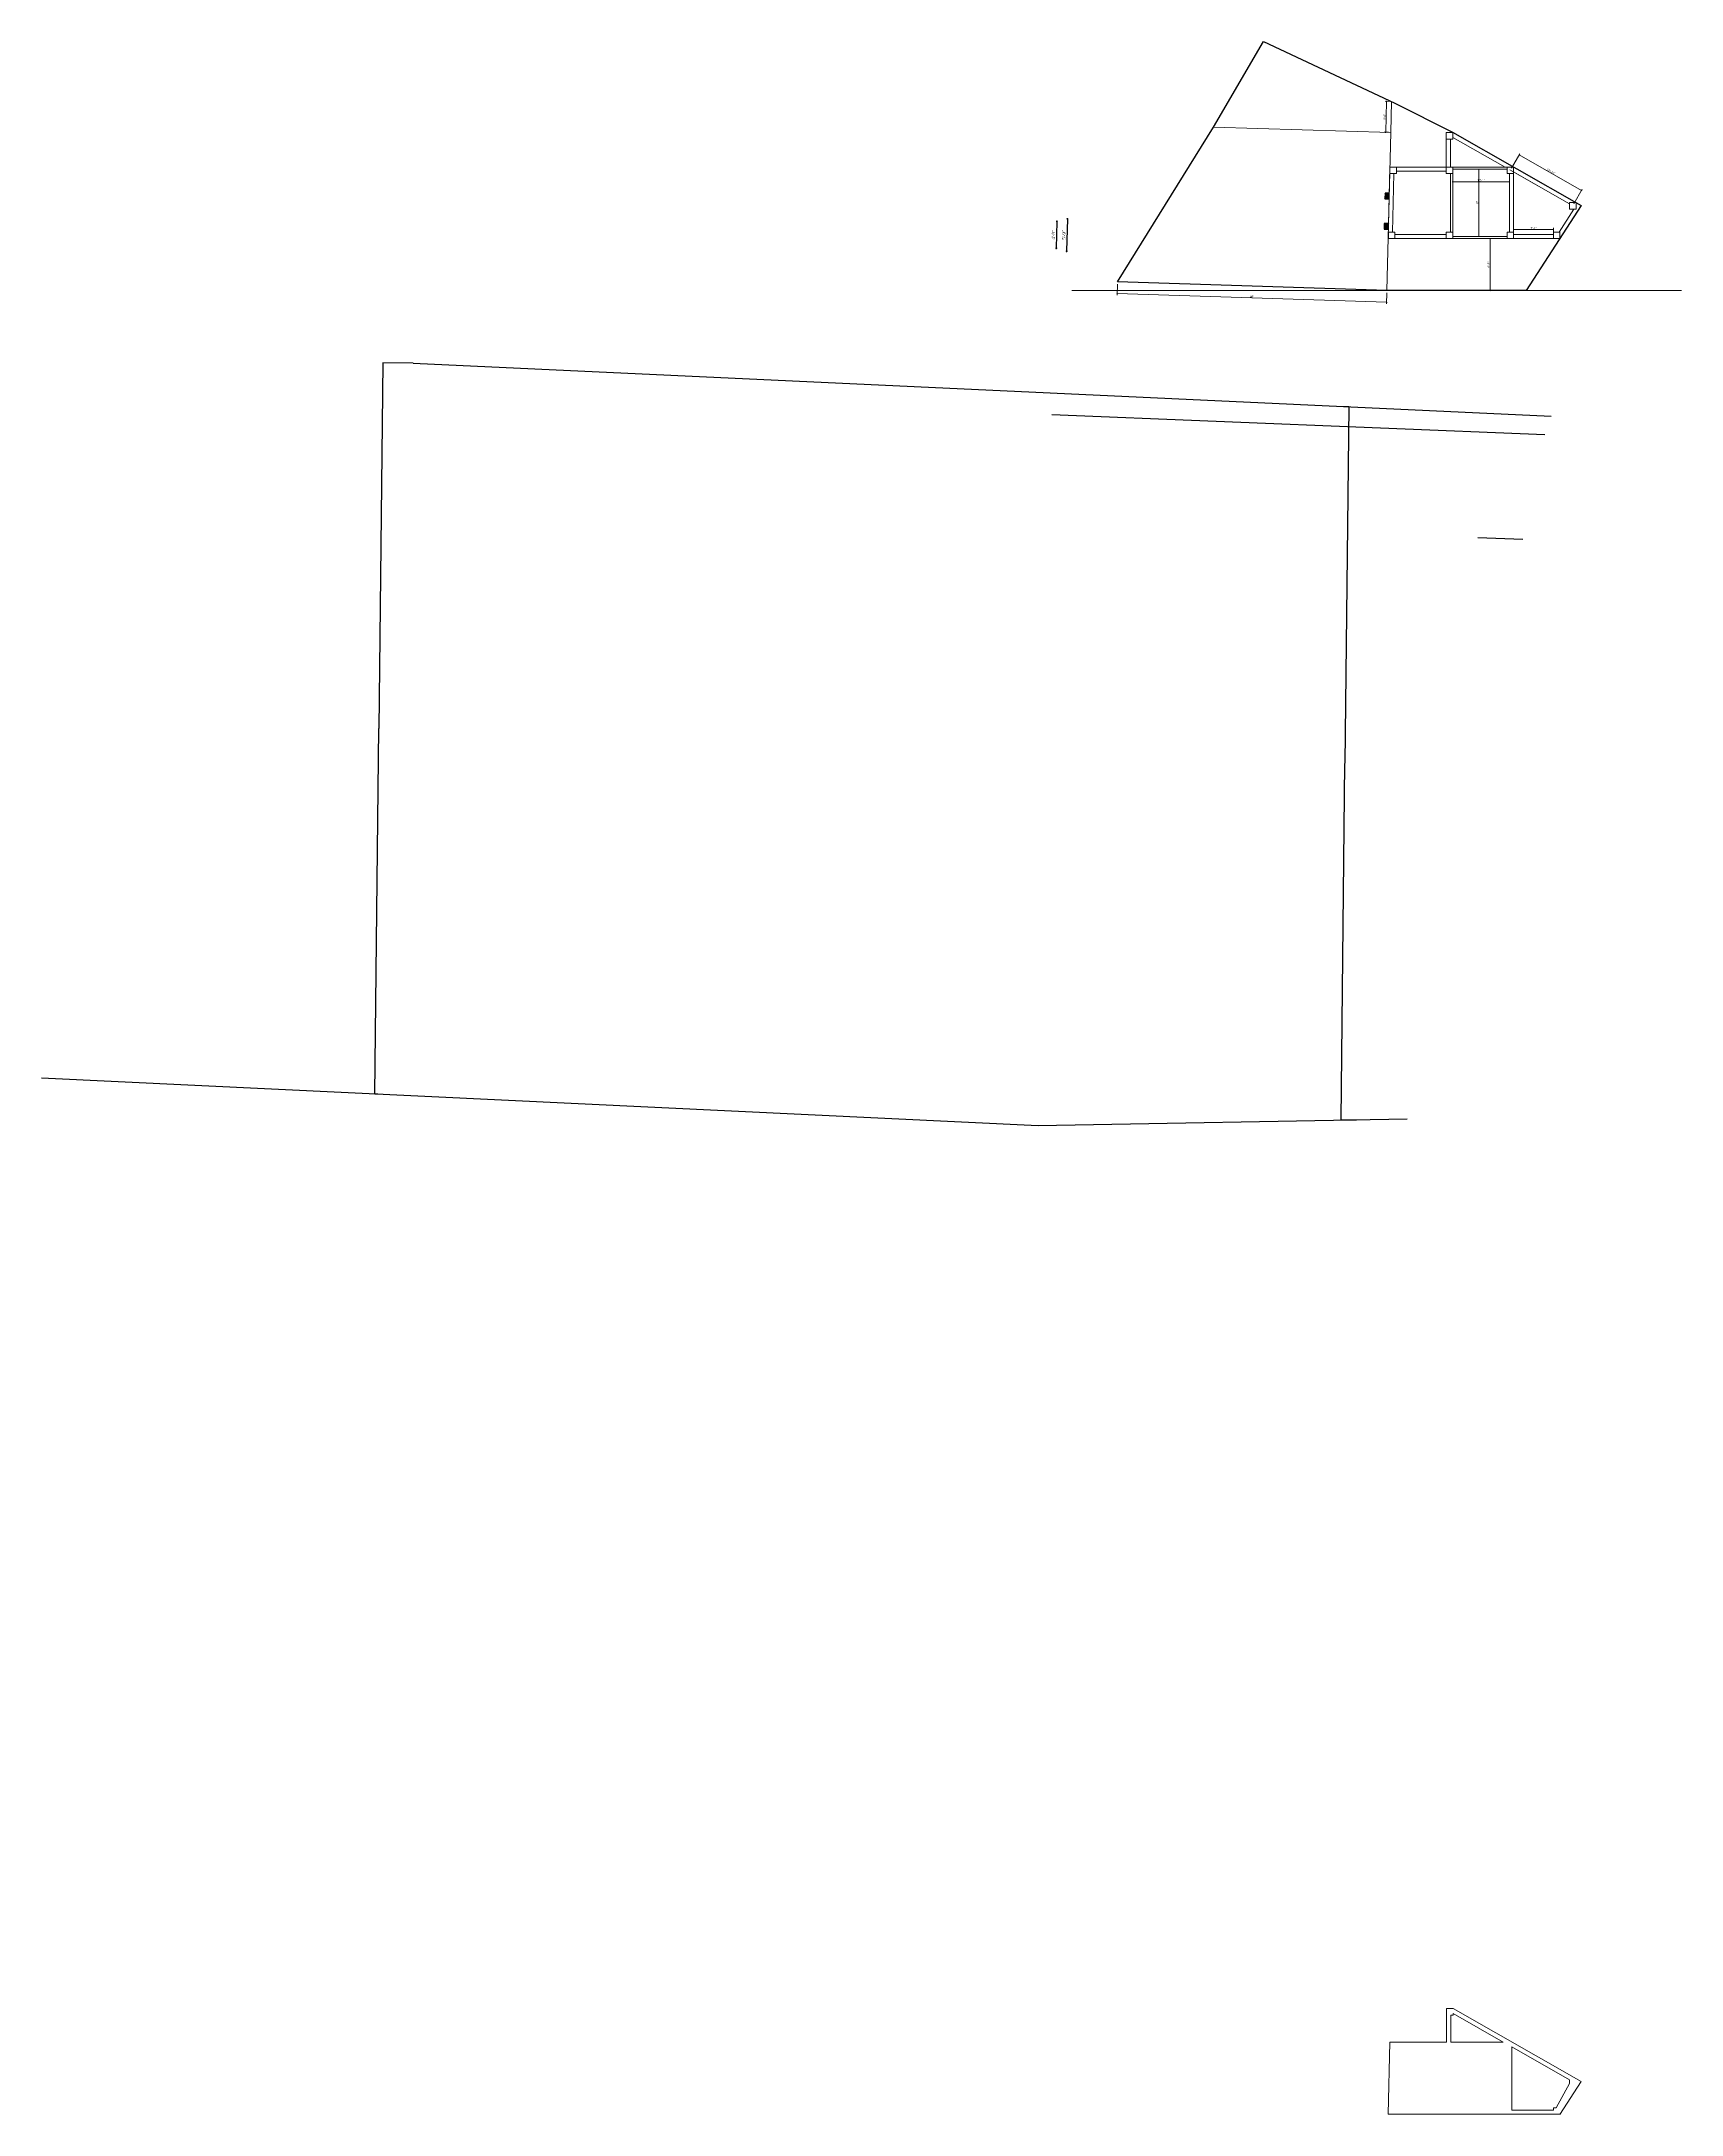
# Model space of a CAD drawing. Header units: inches. Extents: x 4069 to 291496, y -47643 to 12535.
# Drawn here: x 113572 to 117075, y -22431 to -18004 of the extents above; entities that cross this region are included whole.
import ezdxf

# ---------------------------------------------------------------- set-up
doc = ezdxf.new("R2010")
doc.units = ezdxf.units.IN
doc.header["$LTSCALE"] = 5
doc.header["$MEASUREMENT"] = 0
doc.layers.add('A-WALL', color=7, linetype='Continuous', lineweight=9)
doc.layers.add('Dimension', color=7, linetype='Continuous', lineweight=18)
doc.layers.add('DIM', color=5, linetype='Continuous')
doc.layers.add('WALL', color=7, linetype='Continuous')
doc.layers.add('dim line', color=7, linetype='Continuous', lineweight=15, true_color=0xfab2b2)
doc.styles.add('ordinary', font='times.ttf')
doc.styles.get("Standard").update_dxf_attribs({"font": 'arial.ttf'})
doc.dimstyles.new('Copy of 96', dxfattribs={"dimtxt": 7, "dimasz": 4, "dimexe": 0.5, "dimexo": 0.5, "dimgap": 3, "dimtad": 1, "dimdec": 1, "dimzin": 11, "dimdsep": 46, "dimlunit": 4, "dimtxsty": 'ordinary', "dimblk": 'OBLIQUE', "dimcen": 0.09, "dimse1": 1, "dimse2": 1, "dimclrt": 6, "dimazin": 0, "dimtfac": 1, "dimtdec": 1, "dimtix": 1, "dimtmove": 2, "dimatfit": 3, "dimldrblk": 'leader', "dimfxl": 0.5, "dimfxlon": 1, "dimtolj": 1, "dimtzin": 0, "dimarcsym": 0})
doc.dimstyles.get("Standard").update_dxf_attribs({"dimtxt": 0.18, "dimasz": 0.18, "dimexe": 0.18, "dimexo": 0.0625, "dimgap": 0.09, "dimtad": 0, "dimtih": 1, "dimtoh": 1, "dimdec": 4, "dimzin": 0, "dimdsep": 46, "dimtxsty": 'Standard', "dimcen": 0.09, "dimadec": 0, "dimazin": 0, "dimtfac": 1, "dimtdec": 4, "dimtofl": 0, "dimtmove": 0, "dimatfit": 3, "dimfxl": 1, "dimtolj": 1, "dimtzin": 0, "dimarcsym": 0})
doc.dimstyles.new('Standard$0', dxfattribs={"dimtxt": 6, "dimasz": 4, "dimexe": 3, "dimexo": 6, "dimgap": 3, "dimtad": 1, "dimdec": 1, "dimzin": 0, "dimdsep": 46, "dimlunit": 4, "dimtxsty": 'Standard', "dimcen": 0.09, "dimclrd": 6, "dimclre": 6, "dimclrt": 7, "dimadec": 0, "dimazin": 0, "dimtfac": 1, "dimtdec": 1, "dimtix": 1, "dimtofl": 0, "dimtmove": 1, "dimatfit": 3, "dimfxl": 1, "dimtolj": 1, "dimtzin": 0, "dimlwd": 18, "dimlwe": 18, "dimarcsym": 0})

# ---------------------------------------------------------------- blocks, each defined once
blk = doc.blocks.new('*D2866')
at = {"color": 0, "lineweight": -2, "transparency": 16777216}
for p, q in [((114301.1, -18690), (114292.6, -19470.8)), ((114365.5, -18690.5), (114300.9, -18689.8)), ((114284.2, -20251.8), (114292.6, -19471.1)), ((114290.4, -20252.1), (114284, -20252))]:
    blk.add_line(p, q, dxfattribs=at)
at = {"color": 0, "transparency": 16777216}
for points in [[(114301, -18690), (114301.1, -18690), (114301.1, -18689.9)], [(114284.2, -20251.8), (114284.3, -20251.8), (114284.2, -20252)]]:
    blk.add_solid(points, dxfattribs=at)
at = {"layer": 'Defpoints', "color": 0, "transparency": 16777216}
for p in [(114365.6, -18690.5, -5.6), (114284.2, -20252), (114290.4, -20252.1, 1.5)]:
    blk.add_point(p, dxfattribs=at)
at = {"color": 0, "transparency": 16777216, "insert": (114292.6, -19470.9), "char_height": 0.18, "attachment_point": 5}
blk.add_mtext('\\A1;1562.2656', dxfattribs=at)
blk = doc.blocks.new('*D2867')
at = {"color": 0, "lineweight": -2, "transparency": 16777216}
for p, q in [((116353, -18783.2), (116364.4, -18783.3)), ((116364.2, -18783.5), (116356, -19545.1)), ((116347.8, -20307.1), (116356, -19545.5)), ((116380.5, -20307.7), (116347.6, -20307.3))]:
    blk.add_line(p, q, dxfattribs=at)
at = {"color": 0, "transparency": 16777216}
for points in [[(116364.2, -18783.5), (116364.2, -18783.5), (116364.2, -18783.3)], [(116347.7, -20307.1), (116347.8, -20307.1), (116347.8, -20307.3)]]:
    blk.add_solid(points, dxfattribs=at)
at = {"layer": 'Defpoints', "color": 0, "transparency": 16777216}
for p in [(116353, -18783.2, -47.3), (116347.8, -20307.3), (116380.5, -20307.7, 1.5)]:
    blk.add_point(p, dxfattribs=at)
at = {"color": 0, "transparency": 16777216, "insert": (116356, -19545.3), "char_height": 0.18, "attachment_point": 5}
blk.add_mtext('\\A1;1524.0577', dxfattribs=at)
blk = doc.blocks.new('C1a')
at = {"color": 1, "ltscale": 5}
for p, q in [((18657.7, 4625.8), (18648.7, 4625.8)), ((18648.7, 4625.8), (18648.8, 4613.8)), ((18648.8, 4613.8), (18657.8, 4613.8)), ((18657.8, 4613.8), (18657.7, 4625.8))]:
    blk.add_line(p, q, dxfattribs=at)
blk = doc.blocks.new('oblique')
at = {"color": 0, "lineweight": -2}
blk.add_line((0.25, 0.25), (-0.25, -0.25), dxfattribs=at)
at = {"layer": 'dim line', "lineweight": 9}
for p, q in [((-0.4375, 0), (0.4375, 0)), ((0, 0.4375), (0, -0.4375))]:
    blk.add_line(p, q, dxfattribs=at)
blk = doc.blocks.new('*D2863')
at = {"layer": 'A-WALL', "color": 0, "lineweight": -2, "ltscale": 50, "transparency": 16777216}
blk.add_line((115740.6, -18387.8), (115739.3, -18445.1), dxfattribs=at)
at = {"layer": 'Defpoints', "color": 0, "ltscale": 50, "transparency": 16777216}
for p in [(116448.9, -18404.7), (115667.7, -18443.4), (115739.3, -18445.1)]:
    blk.add_point(p, dxfattribs=at)
at = {"layer": 'A-WALL', "color": 0, "lineweight": -2, "ltscale": 50, "transparency": 16777216, "xscale": 4, "yscale": 4, "zscale": 4}
for p, rotation in [((115740.6, -18387.8), 88.63767809297786), ((115739.3, -18445.1), 268.6376780929779)]:
    blk.add_blockref('oblique', p, dxfattribs=dict(at, rotation=rotation))
at = {"layer": 'A-WALL', "color": 6, "ltscale": 50, "transparency": 16777216, "insert": (115733.4, -18416.3), "char_height": 7, "attachment_point": 5, "rotation": 88.6377, "style": 'ordinary'}
blk.add_mtext('\\A1;4\'-9"', dxfattribs=at)
blk = doc.blocks.new('_OBLIQUE')
at = {"color": 0, "linetype": 'ByBlock'}
blk.add_line((-0.5, -0.5), (0.5, 0.5), dxfattribs=at)
blk = doc.blocks.new('leader')
at = {"layer": 'Dimension'}
for p, q in [((-4.4, 0), (4.4, 0)), ((0, -4.3), (0, 4.3))]:
    blk.add_line(p, q, dxfattribs=at)
blk = doc.blocks.new('*D2864')
at = {"layer": 'A-WALL', "color": 0, "lineweight": -2, "ltscale": 50, "transparency": 16777216}
blk.add_line((115763.1, -18382.4), (115761.4, -18451.6), dxfattribs=at)
at = {"layer": 'Defpoints', "color": 0, "ltscale": 50, "transparency": 16777216}
for p in [(116449, -18398.7), (115667.6, -18449.4), (115761.4, -18451.6)]:
    blk.add_point(p, dxfattribs=at)
at = {"layer": 'A-WALL', "color": 0, "lineweight": -2, "ltscale": 50, "transparency": 16777216, "xscale": 4, "yscale": 4, "zscale": 4}
for p, rotation in [((115763.1, -18382.4), 88.63767809297786), ((115761.4, -18451.6), 268.6376780929779)]:
    blk.add_blockref('oblique', p, dxfattribs=dict(at, rotation=rotation))
at = {"layer": 'A-WALL', "color": 6, "ltscale": 50, "transparency": 16777216, "insert": (115755.7, -18416.8), "char_height": 7, "attachment_point": 5, "rotation": 88.6377, "style": 'ordinary'}
blk.add_mtext('\\A1;5\'-9"', dxfattribs=at)
blk = doc.blocks.new('*D2865')
at = {"layer": 'A-WALL', "color": 47, "lineweight": 0, "ltscale": 5, "transparency": 16777216}
for p, q in [((115869.9, -18522.1), (115869.2, -18545.2)), ((116445.6, -18540.6), (116444.9, -18563.7))]:
    blk.add_line(p, q, dxfattribs=at)
at = {"layer": 'A-WALL', "color": 33, "lineweight": 0, "ltscale": 5, "transparency": 16777216}
blk.add_line((116445, -18560.7), (115869.3, -18542.2), dxfattribs=at)
at = {"layer": 'Defpoints', "color": 0, "ltscale": 5, "transparency": 16777216}
for p in [(115869.3, -18542.2), (115870.1, -18517.1), (116445.8, -18535.6)]:
    blk.add_point(p, dxfattribs=at)
at = {"layer": 'A-WALL', "color": 33, "lineweight": 0, "ltscale": 5, "transparency": 16777216, "xscale": 2, "yscale": 2, "zscale": 2}
for p, rotation in [((115869.3, -18542.2), 178.1566190016595), ((116445, -18560.7), 358.1566190016596)]:
    blk.add_blockref('oblique', p, dxfattribs=dict(at, rotation=rotation))
at = {"layer": 'A-WALL', "color": 7, "ltscale": 5, "transparency": 16777216, "insert": (116157.2, -18548.7), "char_height": 4.5, "attachment_point": 5, "rotation": 358.1566}
blk.add_mtext("\\A1;48'", dxfattribs=at)
blk = doc.blocks.new('*D2868')
at = {"layer": 'A-WALL', "color": 47, "lineweight": 0, "ltscale": 5, "transparency": 16777216}
for p, q in [((116450.4, -18131.5), (116441.6, -18131.3)), ((116448.8, -18197.6), (116440, -18197.4))]:
    blk.add_line(p, q, dxfattribs=at)
at = {"layer": 'A-WALL', "color": 33, "lineweight": 0, "ltscale": 5, "transparency": 16777216}
blk.add_line((116443, -18197.5), (116444.6, -18131.4), dxfattribs=at)
at = {"layer": 'Defpoints', "color": 0, "ltscale": 5, "transparency": 16777216}
for p in [(116444.6, -18131.4), (116455.3, -18131.6), (116453.8, -18197.7)]:
    blk.add_point(p, dxfattribs=at)
at = {"layer": 'A-WALL', "color": 33, "lineweight": 0, "ltscale": 5, "transparency": 16777216, "xscale": 2, "yscale": 2, "zscale": 2}
for p, rotation in [((116444.6, -18131.4), 88.64238169301757), ((116443, -18197.5), 268.6423816930175)]:
    blk.add_blockref('oblique', p, dxfattribs=dict(at, rotation=rotation))
at = {"layer": 'A-WALL', "color": 7, "ltscale": 5, "transparency": 16777216, "insert": (116441, -18164.4), "char_height": 4.5, "attachment_point": 5, "rotation": 88.6424}
blk.add_mtext('\\A1;5\'-6"', dxfattribs=at)
blk = doc.blocks.new('*D2869')
at = {"layer": 'A-WALL', "color": 47, "lineweight": 0, "ltscale": 5, "transparency": 16777216}
for p, q in [((116692.3, -18424.6), (116663.1, -18424.6)), ((116684, -18535.6), (116663.1, -18535.6))]:
    blk.add_line(p, q, dxfattribs=at)
at = {"layer": 'A-WALL', "color": 33, "lineweight": 0, "ltscale": 5, "transparency": 16777216}
blk.add_line((116666.1, -18424.6), (116666.1, -18535.6), dxfattribs=at)
at = {"layer": 'Defpoints', "color": 0, "ltscale": 5, "transparency": 16777216}
for p in [(116697.3, -18424.6), (116666.1, -18535.6), (116689, -18535.6)]:
    blk.add_point(p, dxfattribs=at)
at = {"layer": 'A-WALL', "color": 33, "lineweight": 0, "ltscale": 5, "transparency": 16777216, "xscale": 2, "yscale": 2, "zscale": 2}
for p, rotation in [((116666.1, -18424.6), 90), ((116666.1, -18535.6), 270)]:
    blk.add_blockref('oblique', p, dxfattribs=dict(at, rotation=rotation))
at = {"layer": 'A-WALL', "color": 7, "ltscale": 5, "transparency": 16777216, "insert": (116663.3, -18480.1), "char_height": 4.5, "attachment_point": 5, "rotation": 90}
blk.add_mtext('\\A1;9\'-3"', dxfattribs=at)
blk = doc.blocks.new('*D2870')
at = {"layer": 'A-WALL', "color": 47, "lineweight": 0, "ltscale": 5, "transparency": 16777216}
for p, q in [((116591.2, -18276.3), (116644.8, -18276.3)), ((116591.2, -18420.1), (116644.8, -18420.1))]:
    blk.add_line(p, q, dxfattribs=at)
at = {"layer": 'A-WALL', "color": 33, "lineweight": 0, "ltscale": 5, "transparency": 16777216}
blk.add_line((116641.8, -18276.3), (116641.8, -18420.1), dxfattribs=at)
at = {"layer": 'Defpoints', "color": 0, "ltscale": 5, "transparency": 16777216}
for p in [(116586.2, -18276.3), (116586.2, -18420.1), (116641.8, -18420.1)]:
    blk.add_point(p, dxfattribs=at)
at = {"layer": 'A-WALL', "color": 33, "lineweight": 0, "ltscale": 5, "transparency": 16777216, "xscale": 2, "yscale": 2, "zscale": 2}
for p, rotation in [((116641.8, -18276.3), 90), ((116641.8, -18420.1), 270)]:
    blk.add_blockref('oblique', p, dxfattribs=dict(at, rotation=rotation))
at = {"layer": 'A-WALL', "color": 7, "ltscale": 5, "transparency": 16777216, "insert": (116639, -18348.2), "char_height": 4.5, "attachment_point": 5, "rotation": 90}
blk.add_mtext("\\A1;12'", dxfattribs=at)
blk = doc.blocks.new('*D2871')
at = {"layer": 'A-WALL', "color": 47, "lineweight": 0, "ltscale": 5, "transparency": 16777216}
for p, q in [((116711.7, -18274.5), (116729.4, -18243.3)), ((116845.2, -18350.4), (116863, -18319.2))]:
    blk.add_line(p, q, dxfattribs=at)
at = {"layer": 'A-WALL', "color": 33, "lineweight": 0, "ltscale": 5, "transparency": 16777216}
blk.add_line((116727.9, -18245.9), (116861.5, -18321.8), dxfattribs=at)
at = {"layer": 'Defpoints', "color": 0, "ltscale": 5, "transparency": 16777216}
for p in [(116709.2, -18278.8), (116861.5, -18321.8), (116842.8, -18354.8)]:
    blk.add_point(p, dxfattribs=at)
at = {"layer": 'A-WALL', "color": 33, "lineweight": 0, "ltscale": 5, "transparency": 16777216, "xscale": 2, "yscale": 2, "zscale": 2}
for p, rotation in [((116727.9, -18245.9), 150.382226886167), ((116861.5, -18321.8), 330.382226886167)]:
    blk.add_blockref('oblique', p, dxfattribs=dict(at, rotation=rotation))
at = {"layer": 'A-WALL', "color": 7, "ltscale": 5, "transparency": 16777216, "insert": (116796.1, -18281.4), "char_height": 4.5, "attachment_point": 5, "rotation": 330.3822}
blk.add_mtext('\\A1;12\'-10"', dxfattribs=at)
blk = doc.blocks.new('*D2872')
at = {"layer": 'A-WALL', "color": 47, "lineweight": 0, "ltscale": 5, "transparency": 16777216}
for p, q in [((116586.2, -18290.8), (116586.2, -18306)), ((116707.2, -18290.8), (116707.2, -18306))]:
    blk.add_line(p, q, dxfattribs=at)
at = {"layer": 'A-WALL', "color": 33, "lineweight": 0, "ltscale": 5, "transparency": 16777216}
blk.add_line((116586.2, -18303), (116707.2, -18303), dxfattribs=at)
at = {"layer": 'Defpoints', "color": 0, "ltscale": 5, "transparency": 16777216}
for p in [(116586.2, -18285.8), (116707.2, -18285.8), (116707.2, -18303)]:
    blk.add_point(p, dxfattribs=at)
at = {"layer": 'A-WALL', "color": 33, "lineweight": 0, "ltscale": 5, "transparency": 16777216, "xscale": 2, "yscale": 2, "zscale": 2, "rotation": 180}
blk.add_blockref('oblique', (116586.2, -18303), dxfattribs=at)
at = {"layer": 'A-WALL', "color": 33, "lineweight": 0, "ltscale": 5, "transparency": 16777216, "xscale": 2, "yscale": 2, "zscale": 2}
blk.add_blockref('oblique', (116707.2, -18303), dxfattribs=at)
at = {"layer": 'A-WALL', "color": 7, "ltscale": 5, "transparency": 16777216, "insert": (116646.7, -18300.2), "char_height": 4.5, "attachment_point": 5}
blk.add_mtext('\\A1;10\'-1"', dxfattribs=at)
blk = doc.blocks.new('*D2873')
at = {"layer": 'A-WALL', "color": 47, "lineweight": 0, "ltscale": 5, "transparency": 16777216}
for p, q in [((116716.2, -18410.6), (116716.2, -18401.8)), ((116801.2, -18410.6), (116801.2, -18401.8))]:
    blk.add_line(p, q, dxfattribs=at)
at = {"layer": 'A-WALL', "color": 33, "lineweight": 0, "ltscale": 5, "transparency": 16777216}
blk.add_line((116716.2, -18404.8), (116801.2, -18404.8), dxfattribs=at)
at = {"layer": 'Defpoints', "color": 0, "ltscale": 5, "transparency": 16777216}
for p in [(116716.2, -18415.6), (116801.2, -18404.8), (116801.2, -18415.6)]:
    blk.add_point(p, dxfattribs=at)
at = {"layer": 'A-WALL', "color": 33, "lineweight": 0, "ltscale": 5, "transparency": 16777216, "xscale": 2, "yscale": 2, "zscale": 2, "rotation": 180}
blk.add_blockref('oblique', (116716.2, -18404.8), dxfattribs=at)
at = {"layer": 'A-WALL', "color": 33, "lineweight": 0, "ltscale": 5, "transparency": 16777216, "xscale": 2, "yscale": 2, "zscale": 2}
blk.add_blockref('oblique', (116801.2, -18404.8), dxfattribs=at)
at = {"layer": 'A-WALL', "color": 7, "ltscale": 5, "transparency": 16777216, "insert": (116758.7, -18402), "char_height": 4.5, "attachment_point": 5}
blk.add_mtext('\\A1;7\'-1"', dxfattribs=at)

msp = doc.modelspace()

# ---------------------------------------------------------------- hatches: boundary and pattern name
at = {"layer": 'WALL', "linetype": 'ByBlock', "ltscale": 5, "true_color": 0xf8991e}
h = msp.add_hatch(color=30, dxfattribs=at)
h.dxf.hatch_style = 1
h.paths.add_polyline_path([(116450.4185, -18339.68591), (116446.06258, -18333.55319), (116441.42234, -18339.41734)])
h.paths.add_polyline_path([(116450.4185, -18339.68591), (116450.70282, -18327.68905), (116446.06258, -18333.55319)])
h.paths.add_polyline_path([(116450.70282, -18327.68905), (116441.70666, -18327.42048), (116446.06258, -18333.55319)])
h.paths.add_polyline_path([(116446.06258, -18333.55319), (116441.70666, -18327.42048), (116441.42234, -18339.41734)])
h = msp.add_hatch(color=30, dxfattribs=at)
h.dxf.hatch_style = 1
h.paths.add_polyline_path([(116448.87845, -18404.66889), (116444.52253, -18398.53618), (116439.88229, -18404.40032)])
h.paths.add_polyline_path([(116448.87845, -18404.66889), (116449.16277, -18392.67204), (116444.52253, -18398.53618)])
h.paths.add_polyline_path([(116449.16277, -18392.67204), (116440.1666, -18392.40346), (116444.52253, -18398.53618)])
h.paths.add_polyline_path([(116444.52253, -18398.53618), (116440.1666, -18392.40346), (116439.88229, -18404.40032)])

# ---------------------------------------------------------------- linework, layer by layer
at = {"color": 1, "ltscale": 5}
for p, q in [((116441.42234, -18339.41734), (116450.70282, -18327.68905)), ((116450.4185, -18339.68591), (116441.70666, -18327.42048)), ((116449.16277, -18392.67204), (116439.88229, -18404.40032)), ((116448.87845, -18404.66889), (116440.1666, -18392.40346))]:
    msp.add_line(p, q, dxfattribs=at)
for p, q in [((114365.58769, -18690.54591, -5.60998), (116796.23937, -18803.88328, -56.63361)), ((116782.81803, -18843.62278, -55.88558), (115729.71402, -18800.84948, -59.35014)), ((116735.72133, -19067.06503, -65.96432), (116640.00008, -19064.06438, -65.57061)), ((115700.61836, -20319.95481, 1.516), (113571.8353, -20217.5103, 1.516)), ((116488.92813, -20305.69682, 1.516), (115700.61836, -20319.95481, 1.516))]:
    msp.add_line(p, q)
at = {"layer": 'A-WALL', "ltscale": 5}
for p, q in [((116453.78293, -18197.72309), (116455.34904, -18131.6406)), ((116586.20216, -18197.94514), (116715.81418, -18271.62821)), ((116572.20216, -18211.94514), (116572.20216, -18271.62821)), ((116581.20216, -18211.94514), (116581.20216, -18267.12821)), ((116586.20216, -18208.2978), (116697.99134, -18271.84877)), ((116460.69693, -18285.84877), (116457.73974, -18410.62821)), ((116572.20216, -18280.84877), (116466.13807, -18280.84877)), ((116581.70216, -18410.62821), (116581.70216, -18285.84877)), ((116702.20216, -18271.84877), (116586.20216, -18271.84877)), ((116702.20216, -18276.34877), (116586.20216, -18276.34877)), ((116586.20216, -18415.62821), (116586.20216, -18285.84877)), ((116707.20216, -18410.62821), (116707.20216, -18285.84877)), ((116835.75217, -18350.16435), (116707.89847, -18277.48087)), ((116716.20216, -18415.62821), (116716.20216, -18280.62821)), ((116744.63653, -18533.76668), (116860.77463, -18354.03669)), ((116813.49079, -18410.62821), (116845.24535, -18361.48629)), ((116815.15973, -18424.62821), (116860.77463, -18354.03669)), ((116462.73722, -18415.62821), (116572.20216, -18415.62821)), ((116586.20216, -18420.12821), (116702.20216, -18420.12821)), ((116716.20216, -18410.62821), (116707.20216, -18410.62821)), ((116716.20216, -18415.62821), (116801.15973, -18415.62821)), ((115772.91378, -18535.62821), (117074.96004, -18535.62821)), ((116445.7748, -18535.62821), (116743.43365, -18535.62821)), ((116694.31792, -22276.64927), (116581.96195, -22276.64927))]:
    msp.add_line(p, q, dxfattribs=at)
at = {"layer": 'A-WALL', "color": 1, "ltscale": 5}
msp.add_lwpolyline([(115870.07288, -18517.09972), (116445.7748, -18535.62821), (116453.78293, -18197.72309), (116075.44059, -18186.72855)], close=True, dxfattribs=at)
at = {"layer": 'A-WALL', "ltscale": 5}
for points in [[(116715.81418, -18271.62821), (116586.20216, -18197.94514), (116572.20216, -18197.94514), (116572.20216, -18271.84877), (116452.0262, -18271.84877), (116448.40543, -18424.62821), (116815.15973, -18424.62821), (116860.77463, -18354.03669)], [(116572.20216, -18197.94514), (116586.20216, -18197.94514), (116586.20216, -18211.94514), (116572.20216, -18211.94514)], [(116586.20216, -18208.2978), (116586.20216, -18211.94514), (116581.20216, -18211.94514), (116581.20216, -18271.84877), (116697.99134, -18271.84877)], [(116452.0262, -18271.84877), (116466.0262, -18271.84877), (116466.0262, -18285.84877), (116452.0262, -18285.84877)], [(116572.20216, -18271.84877), (116586.20216, -18271.84877), (116586.20216, -18285.84877), (116572.20216, -18285.84877)], [(116702.20216, -18271.84877), (116716.20216, -18271.84877), (116716.20216, -18285.84877), (116702.20216, -18285.84877)], [(116835.75217, -18350.16435), (116716.20216, -18282.20143), (116716.20216, -18415.62821), (116801.15973, -18415.62821), (116801.15973, -18410.62821), (116813.49079, -18410.62821), (116845.06168, -18361.77054), (116835.75217, -18361.77054)], [(116835.75217, -18347.77054), (116849.75217, -18347.77054), (116849.75217, -18361.77054), (116835.75217, -18361.77054)], [(116448.73722, -18410.62821), (116462.73722, -18410.62821), (116462.73722, -18424.62821), (116448.73722, -18424.62821)], [(116572.20216, -18410.62821), (116586.20216, -18410.62821), (116586.20216, -18424.62821), (116572.20216, -18424.62821)], [(116702.20216, -18410.62821), (116716.20216, -18410.62821), (116716.20216, -18424.62821), (116702.20216, -18424.62821)], [(116801.15973, -18410.62821), (116815.15973, -18410.62821), (116815.15973, -18424.62821), (116801.15973, -18424.62821)], [(116586.96195, -22215.61854), (116586.96195, -22219.26588), (116581.96195, -22219.26588), (116581.96195, -22276.64927), (116694.31792, -22276.64927)], [(116835.91539, -22365.11282), (116835.91539, -22357.14594), (116712.52874, -22287.00194), (116712.52874, -22290.64927), (116712.52874, -22417.4316), (116712.52874, -22421.9316), (116801.53801, -22421.9316), (116801.53801, -22416.9316), (116807.26616, -22416.9316)]]:
    msp.add_lwpolyline(points, close=True, dxfattribs=at)
msp.add_lwpolyline([(116815.21492, -22431.4316), (116860.77463, -22360.92549), (116586.96195, -22205.26588), (116572.96195, -22205.26588), (116572.96195, -22276.64927), (116452.07569, -22276.64927), (116448.4193, -22430.9316), (116815.21492, -22430.9316)], dxfattribs=at)
at = {"layer": 'DIM', "ltscale": 5}
msp.add_lwpolyline([(115870.07288, -18517.09972), (116075.44059, -18186.72855), (116182.31555, -18003.51407), (116462.44569, -18134.97085), (116585.48814, -18197.53923), (116860.77463, -18354.03669), (116743.43365, -18535.62821), (116445.7748, -18535.62821)], close=True, dxfattribs=at)
at = {"layer": 'WALL', "color": 2, "linetype": 'ByBlock', "ltscale": 5}
for points in [[(116441.70666, -18327.42048), (116441.42234, -18339.41734), (116450.4185, -18339.68591), (116450.70282, -18327.68905)], [(116440.1666, -18392.40346), (116439.88229, -18404.40032), (116448.87845, -18404.66889), (116449.16277, -18392.67204)]]:
    msp.add_lwpolyline(points, close=True, dxfattribs=at)

# ---------------------------------------------------------------- block references
at = {"layer": 'WALL', "color": 2, "linetype": 'ByBlock', "ltscale": 5, "rotation": 358.2899854281578}
for p in [(97663.22939, -22394.62327), (97661.68934, -22459.60625)]:
    msp.add_blockref('C1a', p, dxfattribs=at)

# ---------------------------------------------------------------- dimensions: what is measured, and where the dimension line sits
for base, p1, p2, picture, middle in [((114284.22215, -20252.02506), (114365.58769, -18690.54591, -5.60998), (114290.44062, -20252.09211, 1.516), '*D2866', (114292.64353, -19470.93766)), ((116347.76525, -20307.30411), (116352.9588, -18783.21382, -47.32837), (116380.53108, -20307.65737, 1.516), '*D2867', (116355.98066, -19545.31954))]:
    dim = msp.add_linear_dim(base=base, p1=p1, p2=p2, angle=89.38228357, dimstyle='Standard')
    dim.commit()
    dim.dimension.update_dxf_attribs({"geometry": picture, "text_midpoint": middle})
at = {"layer": 'A-WALL', "ltscale": 5}
for p1, p2, distance, picture, middle in [((116453.78293, -18197.72309), (116455.34904, -18131.6406), 10.77367, '*D2868', (116440.99855, -18164.3603)), ((116709.20216, -18278.84877), (116842.75217, -18354.77054), 37.89097, '*D2871', (116796.08591, -18281.4374))]:
    dim = msp.add_aligned_dim(p1=p1, p2=p2, distance=distance, dimstyle='Standard$0', override={"dimtxt": 4.5, "dimasz": 2, "dimexo": 5, "dimgap": 0.5, "dimdec": 0, "dimzin": 12, "dimpost": '\\X', "dimblk": 'oblique', "dimcen": 3, "dimclrd": 33, "dimclre": 47, "dimtfac": 0.5, "dimtdec": 0, "dimfxl": 3, "dimlwd": 0, "dimlwe": 0}, dxfattribs=at)
    dim.commit()
    dim.dimension.update_dxf_attribs({"geometry": picture, "text_midpoint": middle})
for base, p1, p2, picture, middle in [((116707.20216, -18302.99916), (116586.20216, -18285.84877), (116707.20216, -18285.84877), '*D2872', (116646.70216, -18300.20158)), ((116801.15973, -18404.78203), (116716.20216, -18415.62821), (116801.15973, -18415.62821), '*D2873', (116758.68095, -18402.02282))]:
    dim = msp.add_linear_dim(base=base, p1=p1, p2=p2, dimstyle='Standard$0', override={"dimtxt": 4.5, "dimasz": 2, "dimexo": 5, "dimgap": 0.5, "dimdec": 0, "dimzin": 12, "dimpost": '\\X', "dimblk": 'oblique', "dimcen": 3, "dimclrd": 33, "dimclre": 47, "dimtfac": 0.5, "dimtdec": 0, "dimfxl": 3, "dimlwd": 0, "dimlwe": 0}, dxfattribs=at)
    dim.commit()
    dim.dimension.update_dxf_attribs({"geometry": picture, "text_midpoint": middle})
for base, p1, p2, angle, picture, middle in [((116641.7984, -18420.12821), (116586.20216, -18276.34877), (116586.20216, -18420.12821), 90, '*D2870', (116639.03919, -18348.23849)), ((116666.14318, -18535.62821), (116697.28123, -18424.62821), (116688.97754, -18535.62821), 90, '*D2869', (116663.34406, -18480.12821)), ((115869.26521, -18542.19511), (116445.7748, -18535.62821), (115870.07288, -18517.09972), 358.156619, '*D2865', (116157.20616, -18548.66322))]:
    dim = msp.add_linear_dim(base=base, p1=p1, p2=p2, angle=angle, dimstyle='Standard$0', override={"dimtxt": 4.5, "dimasz": 2, "dimexo": 5, "dimgap": 0.5, "dimdec": 0, "dimzin": 12, "dimpost": '\\X', "dimblk": 'oblique', "dimcen": 3, "dimclrd": 33, "dimclre": 47, "dimtfac": 0.5, "dimtdec": 0, "dimfxl": 3, "dimlwd": 0, "dimlwe": 0}, dxfattribs=at)
    dim.commit()
    dim.dimension.update_dxf_attribs({"geometry": picture, "text_midpoint": middle})
at = {"layer": 'A-WALL', "ltscale": 50}
for base, p1, p2, picture, middle in [((115761.41966, -18451.6397), (116449.02061, -18398.67046), (115667.57953, -18449.40804), '*D2864', (115755.67467, -18416.84237)), ((115739.26381, -18445.11111), (116448.87845, -18404.66889), (115667.68528, -18443.40886), '*D2863', (115733.37618, -18416.31214))]:
    dim = msp.add_linear_dim(base=base, p1=p1, p2=p2, angle=88.63767809, dimstyle='Copy of 96', override={"dimdec": 0, "dimblk": 'oblique', "dimtdec": 0, "dimarcsym": 1}, dxfattribs=at)
    dim.commit()
    dim.dimension.update_dxf_attribs({"geometry": picture, "text_midpoint": middle})

doc.saveas('drawing.dxf')
